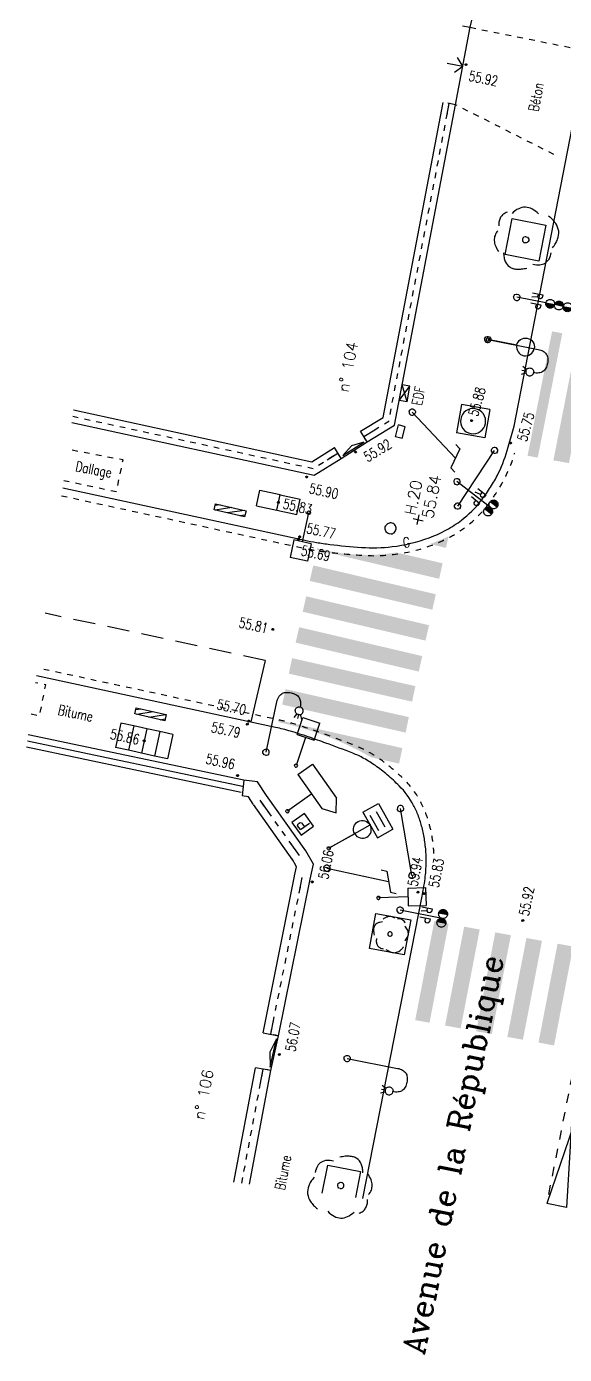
# Model space of a CAD drawing. Extents: x 661720 to 661930, y 6866381 to 6866956.
# Drawn here: x 661719.82 to 661736.82, y 6866380.57 to 6866422.51 of the extents above; entities that cross this region are included whole.
import ezdxf
from ezdxf.enums import TextEntityAlignment as Align

# ---------------------------------------------------------------- set-up
doc = ezdxf.new("R2010")
doc.units = 0
for name, pattern in [('CONTINU', [0]), ('JSI_MCT0', [1, 0.5, 0.5]), ('JSI_TCO', [1, 0.5, 0.5]), ('JSI_TIC', [0.2, 0.08, 0.01, -0.1, 0.01]), ('JSI_TIM2', [0.6, 0.3, 0.05, -0.2, 0.05])]:
    doc.linetypes.add(name, pattern=pattern)
doc.layers.get('0').update_dxf_attribs({"linetype": 'CONTINUOUS'})
for name, color, linetype in [('ALTI', 140, 'CONTINUOUS'), ('BORDURE', 7, 'CONTINU'), ('GENIE_CIVIL', 7, 'CONTINUOUS'), ('LIMITE', 7, 'CONTINUOUS'), ('MARQUAGE', 7, 'CONTINUOUS'), ('MOB', 6, 'CONTINUOUS'), ('NUMEROS', 1, 'CONTINUOUS'), ('OBJASS', 22, 'CONTINUOUS'), ('OBJDIVERS', 104, 'CONTINUOUS'), ('OBJEDF', 240, 'CONTINUOUS'), ('OBJEP', 220, 'CONTINUOUS'), ('OBJGAZ', 30, 'CONTINUOUS'), ('OBJSLT', 200, 'CONTINUOUS'), ('OBJTELECOM', 3, 'CONTINUOUS'), ('POINTS-POLYGO', 7, 'CONTINUOUS'), ('POLYGO', 240, 'CONTINUOUS'), ('SIGNAL', 6, 'CONTINUOUS'), ('TEXTE', 7, 'CONTINUOUS'), ('VEGETATION', 3, 'CONTINUOUS'), ('VOIRIE', 7, 'CONTINUOUS'), ('Z', 4, 'CONTINUOUS')]:
    doc.layers.add(name, color=color, linetype=linetype)
doc.styles.add('36-2', font='romans.shx', dxfattribs={"height": 0.36})
doc.styles.add('5-2', font='romand.shx', dxfattribs={"height": 0.35})
doc.styles.add('7-2', font='romanc.shx', dxfattribs={"height": 0.7})
doc.styles.add('ROMANS', font='romans.shx', dxfattribs={"width": 0.95, "oblique": 13.5, "height": 5})
doc.styles.get("Standard").update_dxf_attribs({"font": 'romans.shx'})
doc.linetypes.add('JSI_MUD', pattern='A,0.0001,[130,jsi_form.shx,S=0.5,R=0,X=0.875,Y=0],-0.75', length=0.7501)
doc.linetypes.add('JSI_MUG', pattern='A,0.0001,[130,jsi_form.shx,S=0.5,R=0,X=-0.125,Y=0],-0.75', length=0.7501)
doc.linetypes.add('JSI_MUR', pattern='A,1e-06,-0.5,[130,jsi_form.shx,S=0.7,R=315,X=0.05,Y=0],-0.5', length=1.000001)

# ---------------------------------------------------------------- blocks, each defined once
blk = doc.blocks.new('$B_040')
at = {"color": 0, "linetype": 'BYBLOCK', "flags": 128}
for points in [[(-0.5, -0.5), (0.5, 0.5), (0.5, -0.5)], [(-0.5, -0.5), (-0.5, 0.5), (0.5, -0.5)], [(-0.5, -0.5), (-0.4375, -0.5)], [(-0.375, -0.5), (-0.3125, -0.5)], [(-0.25, -0.5), (-0.1875, -0.5)], [(-0.125, -0.5), (-0.0625, -0.5)], [(0, -0.5), (0.0625, -0.5)], [(0.125, -0.5), (0.1875, -0.5)], [(0.25, -0.5), (0.3125, -0.5)], [(0.375, -0.5), (0.4375, -0.5)]]:
    blk.add_lwpolyline(points, dxfattribs=at)
blk = doc.blocks.new('$B_045')
at = {"color": 0, "linetype": 'BYBLOCK', "flags": 128}
blk.add_lwpolyline([(0, 0), (0, 1), (1, 1), (1, 0)], close=True, dxfattribs=at)
for points in [[(0.305, 0.851, 0.077685), (0.197, 0.836, 0.115926), (0.121, 0.792, 0.119307), (0.074, 0.717, 0.082378), (0.059, 0.613)], [(0.797, 0.772, 0.039633), (0.773, 0.844, 0.053426), (0.741, 0.901, 0.147584), (0.654, 0.97, 0.071882), (0.599, 0.983, 0.058066), (0.536, 0.98, 0.043501), (0.465, 0.963, 0.032041), (0.387, 0.931)], [(0.961, 0.454, 0.087593), (0.987, 0.533, 0.096392), (0.982, 0.613, 0.080457), (0.946, 0.692, 0.056881), (0.879, 0.772)], [(0.059, 0.533, 0.03619), (0.026, 0.456, 0.046233), (0.008, 0.384, 0.121403), (0.018, 0.255, 0.119181), (0.09, 0.146, 0.044648), (0.149, 0.099, 0.034835), (0.223, 0.057)], [(0.879, 0.136, 0.076898), (0.931, 0.181, 0.090424), (0.961, 0.235, 0.083207), (0.972, 0.3, 0.062964), (0.961, 0.374)], [(0.387, 0.057, 0.078382), (0.505, 0.002, 0.113914), (0.613, -0.003, 0.115194), (0.71, 0.042, 0.080222), (0.797, 0.136)]]:
    blk.add_lwpolyline(points, format="xyb", dxfattribs=at)
blk.add_lwpolyline([(0.438, 0.5, -1), (0.562, 0.5, -1)], format="xyb", close=True, dxfattribs=at)
blk = doc.blocks.new('$B_200')
at = {"color": 0, "linetype": 'BYBLOCK', "flags": 128}
for points in [[(0, -0.5, -0.414214), (-0.5, 0, -0.414214), (0, 0.5)], [(0, -0.5, 0.414214), (0.5, 0, 0.414214), (0, 0.5)]]:
    blk.add_lwpolyline(points, format="xyb", dxfattribs=at)
blk = doc.blocks.new('$B_220')
at = {"color": 0, "linetype": 'BYBLOCK', "flags": 128}
for points in [[(0.297, 0.272, 0.039633), (0.273, 0.344, 0.053426), (0.241, 0.401, 0.147584), (0.154, 0.47, 0.071882), (0.099, 0.483, 0.058066), (0.036, 0.48, 0.043501), (-0.035, 0.463, 0.032041), (-0.113, 0.431)], [(-0.195, 0.351, 0.077685), (-0.303, 0.336, 0.115926), (-0.379, 0.292, 0.119307), (-0.426, 0.217, 0.082378), (-0.441, 0.113)], [(0.461, -0.046, 0.087593), (0.487, 0.033, 0.096392), (0.482, 0.113, 0.080457), (0.446, 0.192, 0.056881), (0.379, 0.272)], [(-0.441, 0.033, 0.03619), (-0.474, -0.044, 0.046233), (-0.492, -0.116, 0.121403), (-0.482, -0.245, 0.119181), (-0.41, -0.354, 0.044648), (-0.351, -0.401, 0.034835), (-0.277, -0.443)], [(0.379, -0.364, 0.076898), (0.431, -0.319, 0.090424), (0.461, -0.265, 0.083207), (0.472, -0.2, 0.062964), (0.461, -0.126)], [(-0.113, -0.443, 0.078382), (0.005, -0.498, 0.113914), (0.113, -0.503, 0.115194), (0.21, -0.458, 0.080222), (0.297, -0.364)]]:
    blk.add_lwpolyline(points, format="xyb", dxfattribs=at)
blk = doc.blocks.new('$B_105')
at = {"color": 0, "linetype": 'BYBLOCK', "flags": 128}
for points in [[(-0.1875, 0.625), (-0.1875, 1)], [(-0.1875, 1), (0.1875, 1)], [(0.1875, 0.625), (0.1875, 1)], [(-0.1875, 0.625), (0.1875, 0.625)], [(0, 0.625), (0, 0)]]:
    blk.add_lwpolyline(points, dxfattribs=at)
blk = doc.blocks.new('$B_100')
at = {"color": 0, "linetype": 'BYBLOCK', "flags": 128}
for points in [[(0, 0.625, -0.4142136), (-0.1875, 0.8125, -0.4142136), (0, 1)], [(0, 0.625, 0.4142136), (0.1875, 0.8125, 0.4142136), (0, 1)]]:
    blk.add_lwpolyline(points, format="xyb", dxfattribs=at)
blk.add_lwpolyline([(0, 0.625), (0, 0)], dxfattribs=at)
blk = doc.blocks.new('$B_107')
at = {"color": 0, "linetype": 'BYBLOCK', "flags": 128}
for points in [[(-0.5, 0.625), (-0.5, 1)], [(-0.5, 1), (0.375, 1)], [(0.375, 0.625), (0.625, 0.8125), (0.375, 1)], [(-0.5, 0.625), (0.375, 0.625)], [(0, 0.625), (0, 0)]]:
    blk.add_lwpolyline(points, dxfattribs=at)
blk = doc.blocks.new('$Y_001')
at = {"color": 0, "linetype": 'BYBLOCK', "flags": 128}
for points in [[(-0.5, 0), (0.5, 0)], [(0, -0.5), (0, 0.5)]]:
    blk.add_lwpolyline(points, dxfattribs=at)
blk = doc.blocks.new('TCPOINT')
at = {"color": 0}
blk.add_point((0, 0), dxfattribs=at)
at = {"layer": 'NUMEROS', "style": '36-2'}
blk.add_attdef('MAT', (0.1, 0.1), '', height=0.36, dxfattribs=at)
at = {"layer": 'Z', "style": 'ROMANS'}
blk.add_attdef('ALT', text='', height=0.36, dxfattribs=at).set_placement((0.1, -0.1), align=Align.TOP_LEFT)
blk = doc.blocks.new('$B_136')
at = {"color": 0, "linetype": 'BYBLOCK', "flags": 128}
for points in [[(-0.156, 0.844), (-0.156, 0.938), (0.156, 1.062), (0.156, 1.156)], [(0, 0), (0, 1)]]:
    blk.add_lwpolyline(points, dxfattribs=at)
blk = doc.blocks.new('$B_001')
at = {"color": 0, "linetype": 'BYBLOCK', "flags": 128}
for points in [[(0, 0), (0, 1)], [(0, 1), (1, 1)], [(1, 0), (1, 1)], [(0, 0), (1, 0)]]:
    blk.add_lwpolyline(points, dxfattribs=at)
blk = doc.blocks.new('$B_124')
at = {"linetype": 'CONTINUOUS'}
for points in [[(-0.094, 0.812, -0.414214), (-0.187, 0.906, -0.414214), (-0.094, 1)], [(0.094, 0.812, -0.414214), (0, 0.906, -0.414214), (0.094, 1)]]:
    blk.add_hatch(color=0, dxfattribs=at).paths.add_polyline_path(points)
at = {"color": 0, "linetype": 'BYBLOCK', "flags": 128}
for points in [[(-0.094, 0.812, -0.414214), (-0.187, 0.906, -0.414214), (-0.094, 1)], [(0.094, 0.812, -0.414214), (0, 0.906, -0.414214), (0.094, 1)]]:
    blk.add_lwpolyline(points, format="xyb", close=True, dxfattribs=at)
for points in [[(-0.094, 1, -0.414214), (0, 0.906, -0.414214), (-0.094, 0.812)], [(0.094, 1, -0.414214), (0.188, 0.906, -0.414214), (0.094, 0.812)]]:
    blk.add_lwpolyline(points, format="xyb", dxfattribs=at)
for points in [[(0, 0.938), (0, 0)], [(-0.156, 0.438), (-0.156, 0.656), (-0.094, 0.656), (-0.062, 0.625), (-0.062, 0.594), (-0.094, 0.562), (-0.156, 0.562)], [(-0.094, 0.562), (-0.062, 0.438)], [(0.062, 0.438), (0.062, 0.656), (0.125, 0.656), (0.156, 0.625), (0.156, 0.594), (0.125, 0.562), (0.062, 0.562)]]:
    blk.add_lwpolyline(points, dxfattribs=at)
blk = doc.blocks.new('$B_123')
at = {"linetype": 'CONTINUOUS'}
for points in [[(0, 1), (0, 1.188, -0.414214), (0.094, 1.094, -0.414214)], [(0, 0.812, -0.414214), (-0.094, 0.906, -0.414214), (0, 1)], [(0, 0.625), (0, 0.812, -0.414214), (0.094, 0.719, -0.414214)]]:
    blk.add_hatch(color=0, dxfattribs=at).paths.add_polyline_path(points)
at = {"color": 0, "linetype": 'BYBLOCK', "flags": 128}
for points in [[(0, 1, -0.414214), (-0.094, 1.094, -0.414214), (0, 1.188)], [(0, 1, -0.414214), (0.094, 0.906, -0.414214), (0, 0.812)], [(0, 0.625, -0.414214), (-0.094, 0.719, -0.414214), (0, 0.812)]]:
    blk.add_lwpolyline(points, format="xyb", dxfattribs=at)
for points in [[(0, 1), (0, 1.188, -0.414214), (0.094, 1.094, -0.414214)], [(0, 0.812, -0.414214), (-0.094, 0.906, -0.414214), (0, 1)], [(0, 0.625), (0, 0.812, -0.414214), (0.094, 0.719, -0.414214)]]:
    blk.add_lwpolyline(points, format="xyb", close=True, dxfattribs=at)
for points in [[(0, 0.625), (0, 0)], [(-0.156, 0.312), (-0.156, 0.531), (-0.094, 0.531), (-0.062, 0.5), (-0.062, 0.469), (-0.094, 0.438), (-0.156, 0.438)], [(-0.094, 0.438), (-0.062, 0.312)], [(0.062, 0.312), (0.062, 0.531), (0.125, 0.531), (0.156, 0.5), (0.156, 0.469), (0.125, 0.438), (0.062, 0.438)]]:
    blk.add_lwpolyline(points, dxfattribs=at)
blk = doc.blocks.new('$B_130')
at = {"color": 0, "linetype": 'BYBLOCK', "flags": 128}
for points in [[(0, 0), (0, 0.812, -0.08), (0.012, 0.895, -0.117647), (0.047, 0.953, -0.117647), (0.105, 0.988, -0.08), (0.188, 1, -0.08), (0.27, 0.988, -0.117647), (0.328, 0.953, -0.117647), (0.363, 0.895, -0.08), (0.375, 0.812)], [(0.375, 0.688, -0.414214), (0.312, 0.75, -0.414214), (0.375, 0.812)], [(0.375, 0.688, 0.414214), (0.438, 0.75, 0.414214), (0.375, 0.812)]]:
    blk.add_lwpolyline(points, format="xyb", dxfattribs=at)
for points in [[(0.344, 0.688), (0.312, 0.625)], [(0.375, 0.688), (0.375, 0.625)], [(0.406, 0.688), (0.438, 0.625)]]:
    blk.add_lwpolyline(points, dxfattribs=at)
blk = doc.blocks.new('$B_030')
at = {"color": 0, "linetype": 'BYBLOCK', "flags": 128}
for points in [[(0, 0), (0, 1)], [(0, 1), (1, 1)], [(0, 1), (1, 0)], [(0, 0), (1, 1)], [(1, 0), (1, 1)], [(0, 0), (1, 0)]]:
    blk.add_lwpolyline(points, dxfattribs=at)
blk = doc.blocks.new('$B_020')
at = {"color": 0, "linetype": 'BYBLOCK', "flags": 128}
for points in [[(0, 0), (0, 1)], [(0, 1), (1, 1)], [(1, 0), (1, 1)], [(0, 0), (1, 0)]]:
    blk.add_lwpolyline(points, dxfattribs=at)
for points in [[(0.5, 0.0625, -0.4142136), (0.0625, 0.5, -0.4142136), (0.5, 0.9375)], [(0.5, 0.0625, 0.4142136), (0.9375, 0.5, 0.4142136), (0.5, 0.9375)]]:
    blk.add_lwpolyline(points, format="xyb", dxfattribs=at)
blk = doc.blocks.new('$B_043')
at = {"color": 0, "linetype": 'BYBLOCK', "flags": 128}
blk.add_lwpolyline([(0, 0.5), (1, 0.5)], dxfattribs=at)
blk = doc.blocks.new('$B_115')
at = {"color": 0, "linetype": 'BYBLOCK', "flags": 128}
for points in [[(-0.312, 1), (-0.312, 1.375), (0.312, 1.375)], [(-0.312, 1), (0.312, 1), (0.312, 1.375)], [(-0.188, 1.25), (0.188, 1.25)], [(0.031, 1), (-0.281, 1)], [(-0.188, 1.094), (0.188, 1.094)], [(0, 0), (0, 1)]]:
    blk.add_lwpolyline(points, dxfattribs=at)
blk = doc.blocks.new('$B_230')
blk.add_lwpolyline([(-0.498, -0.488), (0.498, -0.488), (0.498, 0.488), (-0.498, 0.488)], close=True)
at = {"color": 0, "linetype": 'BYBLOCK', "flags": 128}
for points in [[(-0.193, 0.309), (0.119, 0.315), (0.184, 0.222), (0.186, 0.066), (0.125, 0.002), (-0.187, -0.003)], [(-0.193, 0.309), (-0.181, -0.378)]]:
    blk.add_lwpolyline(points, dxfattribs=at)
blk = doc.blocks.new('$B_038')
at = {"color": 0, "linetype": 'BYBLOCK', "flags": 128}
blk.add_lwpolyline([(-0.5, 0.5), (0.5, 0.5), (0.5, -0.5), (-0.5, -0.5)], close=True, dxfattribs=at)
for points in [[(-0.344, 0.5), (-0.5, 0.188)], [(0.031, 0.5), (-0.469, -0.5)], [(0.438, 0.5), (-0.062, -0.5)], [(0.5, -0.188), (0.344, -0.5)]]:
    blk.add_lwpolyline(points, dxfattribs=at)
blk = doc.blocks.new('$B_027')
at = {"color": 0, "linetype": 'BYBLOCK', "flags": 128}
for points in [[(-0.5, -0.5), (0.5, -0.5), (0.5, -0.188)], [(-0.5, -0.5), (-0.5, -0.188)]]:
    blk.add_lwpolyline(points, dxfattribs=at)
blk.add_lwpolyline([(-0.406, -0.406), (0.406, -0.406), (0, -0.188)], close=True, dxfattribs=at)
blk = doc.blocks.new('$B_028')
at = {"color": 0, "linetype": 'BYBLOCK', "flags": 128}
for points in [[(0, 0.5), (0, -0.5), (0.094, -0.062)], [(-0.5, -0.5), (-0.5, 0)], [(0.5, 0), (0.5, -0.5)], [(-0.094, -0.062), (0, -0.5)], [(-0.5, -0.5), (0.5, -0.5)]]:
    blk.add_lwpolyline(points, dxfattribs=at)
blk = doc.blocks.new('$B_210')
at = {"linetype": 'CONTINUOUS'}
blk.add_hatch(color=0, dxfattribs=at).paths.add_polyline_path([(0, -0.5, -1), (0, 0.5, -1)])
at = {"color": 0, "linetype": 'BYBLOCK', "flags": 128}
blk.add_lwpolyline([(0, -0.5, -1), (0, 0.5, -1)], format="xyb", close=True, dxfattribs=at)

msp = doc.modelspace()

# ---------------------------------------------------------------- hatches: boundary and pattern name
at = {"layer": 'MARQUAGE', "linetype": 'CONTINUOUS', "ltscale": 2}
for points in [[(661735.977, 6866408.894), (661735.654, 6866408.951), (661736.428, 6866412.879), (661736.751, 6866412.822)], [(661736.963, 6866408.721), (661736.47, 6866408.807), (661737.244, 6866412.736), (661737.737, 6866412.649)], [(661732.566, 6866406.164, 0.026665), (661733.156, 6866406.408), (661733.076, 6866406.044)], [(661728.993, 6866405.977), (661729.005, 6866406.03, 0.105766), (661731.514, 6866405.898), (661732.968, 6866405.556), (661732.861, 6866405.067)], [(661728.77, 6866405.002), (661728.882, 6866405.489), (661732.754, 6866404.579), (661732.646, 6866404.091)], [(661728.548, 6866404.027), (661728.659, 6866404.514), (661732.539, 6866403.602), (661732.431, 6866403.114)], [(661728.325, 6866403.052), (661728.436, 6866403.539), (661732.324, 6866402.626), (661732.217, 6866402.137)], [(661732.109, 6866401.678), (661732.006, 6866401.188), (661728.109, 6866402.072), (661728.212, 6866402.561)], [(661731.903, 6866400.699), (661731.8, 6866400.21), (661727.901, 6866401.094), (661728.005, 6866401.583)], [(661731.697, 6866399.72), (661731.594, 6866399.231), (661730.715, 6866399.43, 0.077364), (661727.784, 6866400.539), (661727.798, 6866400.604)], [(661732.555, 6866391.049), (661732.103, 6866391.131), (661732.707, 6866394.254), (661733.159, 6866394.172)], [(661733.539, 6866390.87), (661733.047, 6866390.959), (661733.65, 6866394.082), (661734.142, 6866393.993)], [(661734.523, 6866390.691), (661734.031, 6866390.78), (661734.634, 6866393.903), (661735.126, 6866393.813)], [(661735.507, 6866390.511), (661735.015, 6866390.601), (661735.618, 6866393.724), (661736.11, 6866393.634)], [(661736.491, 6866390.332), (661735.999, 6866390.422), (661736.602, 6866393.545), (661737.094, 6866393.455)]]:
    msp.add_hatch(color=256, dxfattribs=at).paths.add_polyline_path(points)

# ---------------------------------------------------------------- linework, layer by layer
at = {"layer": 'BORDURE', "linetype": 'JSI_TCO', "ltscale": 2, "elevation": 57.333, "flags": 128}
msp.add_lwpolyline([(661735.008, 6866409.114), (661735.226, 6866409.889), (661742.281, 6866446.114)], dxfattribs=at)
at = {"layer": 'BORDURE', "elevation": 57.333}
msp.add_lwpolyline([(661734.946, 6866415.309), (661735.168, 6866416.441), (661736.236, 6866416.231), (661736.014, 6866415.099)], close=True, dxfattribs=at)
at = {"layer": 'BORDURE', "linetype": 'JSI_TCO', "ltscale": 2, "elevation": 57.333, "flags": 128}
for points in [[(661720.964, 6866407.938), (661728.612, 6866406.284, 0.012579), (661728.979, 6866406.215, 0.009668), (661729.401, 6866406.154, 0.013708), (661730.41, 6866406.06, 0.046118), (661731.374, 6866406.082, 0.060741), (661732.547, 6866406.365, 0.035436), (661733.093, 6866406.613, 0.039069), (661733.571, 6866406.923, 0.063041), (661734.171, 6866407.517, 0.022326), (661734.455, 6866407.915, 0.024282), (661734.692, 6866408.32, 0.050897), (661735.008, 6866409.114)], [(661732.447, 6866396.375, 0.021903), (661732.4, 6866396.81, 0.024979), (661732.319, 6866397.211, 0.028144), (661732.203, 6866397.579, 0.031105), (661732.052, 6866397.913, 0.075348), (661731.598, 6866398.528, 0.019571), (661731.22, 6866398.878, 0.023349), (661730.847, 6866399.167, 0.027361), (661730.484, 6866399.394, 0.032209), (661730.127, 6866399.561, 0.005979), (661729.281, 6866399.879, 0.004078), (661728.758, 6866400.064, 0.010842), (661728.163, 6866400.254, 0.017934), (661727.693, 6866400.376), (661720.135, 6866402.001)], [(661730.45, 6866385.5), (661732.326, 6866395.049, 0.008482), (661732.368, 6866395.287, 0.004842), (661732.415, 6866395.602, 0.016309), (661732.44, 6866395.849, 0.027658), (661732.447, 6866396.375)]]:
    msp.add_lwpolyline(points, format="xyb", dxfattribs=at)
at = {"layer": 'BORDURE', "elevation": 57.333}
msp.add_lwpolyline([(661729.166, 6866385.662), (661729.341, 6866386.556), (661730.376, 6866386.353), (661730.214, 6866385.53)], dxfattribs=at)
at = {"layer": 'GENIE_CIVIL', "linetype": 'JSI_TCO', "ltscale": 2, "elevation": 57.333, "flags": 128}
for points in [[(661727.404, 6866398.224), (661727.12, 6866398.655), (661726.691, 6866398.706)], [(661726.986, 6866397.949), (661726.83, 6866398.186), (661726.632, 6866398.21)], [(661728.293, 6866395.69), (661728.355, 6866395.972), (661728.211, 6866396.227)], [(661728.781, 6866395.583), (661728.884, 6866396.051), (661728.647, 6866396.473)]]:
    msp.add_lwpolyline(points, dxfattribs=at)
at = {"layer": 'LIMITE', "linetype": 'JSI_TCO', "ltscale": 2}
msp.add_line((661726.608, 6866398.315, 113.302), (661719.821, 6866399.747, 113.237), dxfattribs=at)
at = {"layer": 'LIMITE', "linetype": 'JSI_MUG', "ltscale": 0.4}
msp.add_line((661726.649, 6866398.511, 113.302), (661726.258, 6866398.593, 113.298), dxfattribs=at)
at = {"layer": 'LIMITE', "linetype": 'JSI_MUD', "ltscale": 0.5}
for p, q in [((661727.489, 6866397.672, 113.33), (661727.2, 6866398.079, 113.317)), ((661728.437, 6866395.142, 113.384), (661728.536, 6866395.632, 113.384)), ((661727.207, 6866389.091, 113.409), (661727.3, 6866389.582, 113.406))]:
    msp.add_line(p, q, dxfattribs=at)
at = {"layer": 'LIMITE', "linetype": 'JSI_MUG', "ltscale": 0.5}
for p, q in [((661728.443, 6866396.328, 113.373), (661728.153, 6866396.736, 113.36)), ((661727.539, 6866390.685, 113.387), (661727.638, 6866391.175, 113.386))]:
    msp.add_line(p, q, dxfattribs=at)
at = {"layer": 'LIMITE', "linetype": 'JSI_TCO', "ltscale": 2, "elevation": 57.333, "flags": 128}
for points in [[(661733.84, 6866422.482), (661734.308, 6866424.374)], [(661730.377, 6866409.732), (661731.086, 6866410.164), (661732.983, 6866420.112)], [(661730.586, 6866409.39), (661731.446, 6866409.915), (661733.376, 6866420.037)], [(661721.307, 6866410.398), (661728.841, 6866408.765), (661729.554, 6866409.209)], [(661721.251, 6866410.001), (661728.915, 6866408.339), (661729.766, 6866408.87)], [(661726.691, 6866398.706), (661719.876, 6866400.144)], [(661728.239, 6866396.183), (661726.996, 6866397.935)], [(661728.647, 6866396.473), (661727.404, 6866398.224)], [(661727.294, 6866390.734), (661728.291, 6866395.681)], [(661727.784, 6866390.636), (661728.781, 6866395.583)], [(661726.374, 6866386.013), (661727.054, 6866389.629)], [(661726.871, 6866385.95), (661727.546, 6866389.536)]]:
    msp.add_lwpolyline(points, dxfattribs=at)
at = {"layer": 'LIMITE', "linetype": 'JSI_TIC', "ltscale": 2, "elevation": 57.333, "flags": 128}
for points in [[(661730.481, 6866409.561), (661731.266, 6866410.04), (661733.179, 6866420.075)], [(661721.279, 6866410.2), (661728.878, 6866408.552), (661729.66, 6866409.039)], [(661728.443, 6866396.328), (661727.2, 6866398.079)], [(661727.539, 6866390.685), (661728.536, 6866395.632)], [(661726.622, 6866385.981), (661727.3, 6866389.582)]]:
    msp.add_lwpolyline(points, dxfattribs=at)
at = {"layer": 'LIMITE', "linetype": 'JSI_MUD', "ltscale": 0.4, "elevation": 57.333, "flags": 128}
for points in [[(661733.105, 6866419.682), (661733.179, 6866420.075)], [(661729.32, 6866408.828), (661729.66, 6866409.039)]]:
    msp.add_lwpolyline(points, dxfattribs=at)
at = {"layer": 'LIMITE', "elevation": 57.333, "flags": 128}
for points in [[(661730.586, 6866409.39), (661730.377, 6866409.732)], [(661729.766, 6866408.87), (661729.554, 6866409.209)], [(661726.691, 6866398.706), (661726.632, 6866398.21)], [(661727.294, 6866390.734), (661727.784, 6866390.636)], [(661727.546, 6866389.536), (661727.054, 6866389.629)]]:
    msp.add_lwpolyline(points, dxfattribs=at)
at = {"layer": 'LIMITE', "linetype": 'JSI_MUG', "ltscale": 0.4, "elevation": 57.333, "flags": 128}
msp.add_lwpolyline([(661730.481, 6866409.561), (661730.823, 6866409.769)], dxfattribs=at)
at = {"layer": 'LIMITE', "linetype": 'JSI_MUR', "ltscale": 0.4, "elevation": 57.333, "flags": 128}
msp.add_lwpolyline([(661726.649, 6866398.511), (661719.848, 6866399.945)], dxfattribs=at)
at = {"layer": 'MARQUAGE', "linetype": 'JSI_TIM2', "ltscale": 2, "elevation": 57.333, "flags": 128}
msp.add_lwpolyline([(661727.365, 6866402.483), (661727.365, 6866402.483), (661720.411, 6866403.979)], dxfattribs=at)
at = {"layer": 'MARQUAGE', "linetype": 'JSI_MCT0', "elevation": 57.333, "flags": 128}
msp.add_lwpolyline([(661727.365, 6866402.483), (661726.913, 6866400.549)], dxfattribs=at)
at = {"layer": 'VOIRIE', "linetype": 'JSI_TIC', "ltscale": 2, "elevation": 57.333, "flags": 128}
for points in [[(661733.84, 6866422.482), (661737.313, 6866421.782)], [(661736.484, 6866418.467), (661733.376, 6866420.037)], [(661720.996, 6866408.172), (661722.665, 6866407.821), (661722.87, 6866408.82), (661721.132, 6866409.149)], [(661719.967, 6866400.798), (661720.234, 6866400.743), (661720.428, 6866401.719), (661720.105, 6866401.787)]]:
    msp.add_lwpolyline(points, dxfattribs=at)
for points in [[(661720.929, 6866407.69), (661728.559, 6866406.039, 0.012486), (661728.935, 6866405.968, 0.009653), (661729.366, 6866405.907, 0.013776), (661730.393, 6866405.811, 0.046103), (661731.403, 6866405.833, 0.060678), (661732.635, 6866406.131, 0.035565), (661733.214, 6866406.394, 0.038976), (661733.723, 6866406.725, 0.062979), (661734.368, 6866407.362, 0.022342), (661734.666, 6866407.779, 0.024207), (661734.914, 6866408.205, 0.050775), (661735.248, 6866409.046)], [(661732.696, 6866396.391, 0.022148), (661732.647, 6866396.852, 0.025101), (661732.56, 6866397.279, 0.028077), (661732.435, 6866397.672, 0.030786), (661732.273, 6866398.031, 0.075461), (661731.775, 6866398.706, 0.019683), (661731.38, 6866399.07, 0.023312), (661730.99, 6866399.372, 0.027486), (661730.602, 6866399.614, 0.032004), (661730.217, 6866399.794, 0.006042), (661729.366, 6866400.114, 0.004046), (661728.839, 6866400.3, 0.010919), (661728.23, 6866400.495, 0.017832), (661727.746, 6866400.62), (661720.17, 6866402.249)]]:
    msp.add_lwpolyline(points, format="xyb", dxfattribs=at)

# ---------------------------------------------------------------- block references
at = {"layer": 'ALTI', "linetype": 'CONTINUOUS', "yscale": 0.0600000000834948}
for p, xscale, rotation in [((661733.709, 6866421.303, 57.333), 0.0599999999696612, 348.6118158998227), ((661733.886, 6866410.062, 57.333), 0.0600000003738053, 74.2538605429206), ((661735.119, 6866409.353, 57.333), 0.0600000003738053, 74.2538605429206), ((661730.216, 6866409.069, 57.333), 0.0600000000158801, 31.37006471376148), ((661728.674, 6866408.281, 57.333), 0.0600000000518928, 347.7670299820644), ((661727.779, 6866407.48, 57.333), 0.0600000000252671, 347.7914444210537), ((661728.418, 6866406.316, 57.333), 0.0600000000252671, 347.7914444210537), ((661728.451, 6866406.395, 57.333), 0.0600000000252671, 347.7914444210537), ((661727.605, 6866403.468, 57.333), 0.0600000000339797, 167.8646042273969), ((661726.796, 6866400.477, 57.333), 0.0600000001338948, 167.8672486616519), ((661726.841, 6866400.573, 57.333), 0.0600000001338948, 167.8672486616519), ((661723.537, 6866399.95, 57.333), 0.0599999999400252, 168.087074937852), ((661726.49, 6866398.856, 57.333), 0.0599999999400252, 168.087074937852), ((661728.846, 6866395.495, 57.333), 0.0600000003720185, 78.60783647821634), ((661732.192, 6866395.17, 57.333), 0.0600000003886391, 79.9512131933735), ((661732.381, 6866395.13, 57.333), 0.0599999999025675, 79.89849742153885), ((661735.502, 6866394.276, 57.333), 0.060000000076772, 78.88612442676695), ((661727.809, 6866390.047, 57.333), 0.0600000000720266, 79.34321821765779)]:
    msp.add_blockref('$B_210', p, dxfattribs=dict(at, xscale=xscale, rotation=rotation))
at = {"layer": 'LIMITE', "linetype": 'CONTINUOUS', "yscale": 0.5000000000742785}
for name, p, xscale, rotation in [('$B_028', (661733.362, 6866421.306, 57.333), 2.488109278507854, 79.25592960977613), ('$B_027', (661730.041, 6866409.341, 57.333), 0.9713728017211178, 32.41721637740726), ('$B_027', (661727.421, 6866390.139, 57.333), 1.12507693955001, 77.74361290720857)]:
    msp.add_blockref(name, p, dxfattribs=dict(at, xscale=xscale, rotation=rotation))
at = {"layer": 'MARQUAGE', "linetype": 'CONTINUOUS', "xscale": 4.711886268050716, "yscale": 0.6419141687623565, "rotation": 258.8117747870501}
msp.add_blockref('$B_040', (661737.031, 6866387.587, 57.333), dxfattribs=at)
at = {"layer": 'MOB', "linetype": 'CONTINUOUS'}
for name, p, xscale, yscale, rotation in [('$B_200', (661734.613, 6866409.119, 57.333), 0.2000000003172093, 0.1999999996568045, 56.41375090750139), ('$B_043', (661734.325, 6866406.777, 57.333), 2.111215730023808, 2.111199999569898, 56.41375043825088), ('$B_200', (661733.445, 6866407.36, 57.333), 0.2000000003172093, 0.1999999996568045, 56.41375090750139), ('$B_038', (661726.252, 6866407.229, 57.333), 0.9908638503100172, 0.1999999996568045, 346.8923153349195), ('$B_038', (661723.74, 6866400.79, 57.333), 0.9750378505534408, 0.1999999996568045, 166.9308815765667), ('$B_115', (661729.374, 6866396.557, 57.333), 1.50000000021547, 1.500000000222835, 299.3680947218467), ('$B_200', (661731.636, 6866397.811, 57.333), 0.1999999997935809, 0.1999999996568045, 99.79869362071581), ('$B_230', (661728.551, 6866397.314, 57.333), 0.5000000000462229, 0.5000000000742785, 125.3627454172904), ('$B_043', (661733.056, 6866395.882, 57.333), 2.142287492780635, 2.142299999723421, 99.79869352701817), ('$B_200', (661729.374, 6866396.557, 57.333), 0.099999999994511, 0.0999999998284023, 299.3680947741703), ('$B_200', (661732, 6866395.7, 57.333), 0.1999999997935809, 0.1999999996568045, 99.79869362071581)]:
    msp.add_blockref(name, p, dxfattribs=dict(at, xscale=xscale, yscale=yscale, rotation=rotation))
at = {"layer": 'OBJASS', "linetype": 'CONTINUOUS', "xscale": 0.908568214311162, "yscale": 0.9086000000928893, "rotation": 170.131286847054}
msp.add_blockref('$B_020', (661734.457, 6866410.413, 57.333), dxfattribs=at)
at = {"layer": 'OBJDIVERS', "linetype": 'CONTINUOUS'}
for p, xscale, yscale, rotation in [((661731.69, 6866409.496, 57.333), 0.3854911280965025, 0.2167000001257096, 75.19072943009552), ((661727.091, 6866407.373, 57.333), 0.6499656683622727, 0.5000000000742785, 347.7923870063625), ((661727.726, 6866407.235, 57.333), 0.6499656683622727, 0.5000000000742785, 347.7923870063625)]:
    msp.add_blockref('$B_001', p, dxfattribs=dict(at, xscale=xscale, yscale=yscale, rotation=rotation))
at = {"layer": 'OBJEDF', "linetype": 'CONTINUOUS', "xscale": 0.4999758592852125, "yscale": 0.2499999995714944, "rotation": 79.20694334411372}
msp.add_blockref('$B_030', (661731.844, 6866410.654, 57.333), dxfattribs=at)
at = {"layer": 'OBJEP', "linetype": 'CONTINUOUS'}
for name, p, xscale, yscale, rotation in [('$B_130', (661734.394, 6866412.622, 57.333), 2.000000000096026, 2.000000000297114, 258.9803346249329), ('$B_200', (661734.394, 6866412.622, 57.333), 0.1999999999181876, 0.1999999996568045, 258.9803346198331), ('$B_130', (661727.391, 6866399.591, 57.333), 1.999999999878832, 2.000000000297114, 347.867248833545), ('$B_200', (661727.391, 6866399.591, 57.333), 0.2000000000775619, 0.1999999996568045, 347.8672487299081), ('$B_130', (661729.951, 6866389.921, 57.333), 2.000000000054795, 2.000000000297114, 258.8861244228701), ('$B_200', (661729.951, 6866389.921, 57.333), 0.1999999996242287, 0.1999999996568045, 258.886124425206)]:
    msp.add_blockref(name, p, dxfattribs=dict(at, xscale=xscale, yscale=yscale, rotation=rotation))
at = {"layer": 'OBJGAZ', "linetype": 'CONTINUOUS', "xscale": 0.3499999999102379, "yscale": 0.3500000003311864, "rotation": 6.862447188160679}
msp.add_blockref('$B_200', (661731.326, 6866406.656, 57.333), dxfattribs=at)
at = {"layer": 'OBJSLT', "linetype": 'CONTINUOUS'}
for name, p, xscale, yscale, rotation in [('$B_200', (661735.311, 6866413.957, 57.333), 0.1999999999181876, 0.1999999996568045, 258.9803346198331), ('$B_123', (661735.311, 6866413.957, 57.333), 1.50000000032281, 1.500000000222835, 258.9803346222681), ('$B_124', (661733.419, 6866408.137, 57.333), 1.500000000079322, 1.500000000222835, 232.2097905266733), ('$B_200', (661733.419, 6866408.137, 57.333), 0.1999999997842703, 0.1999999996568045, 232.2097904651484), ('$B_200', (661731.624, 6866394.606, 57.333), 0.1999999996242287, 0.1999999996568045, 258.886124425206), ('$B_124', (661731.624, 6866394.606, 57.333), 1.500000000046706, 1.500000000222835, 258.8861244217792)]:
    msp.add_blockref(name, p, dxfattribs=dict(at, xscale=xscale, yscale=yscale, rotation=rotation))
at = {"layer": 'OBJTELECOM', "linetype": 'CONTINUOUS'}
for name, p, xscale, yscale, rotation in [('$B_136', (661732.01, 6866410.333, 57.333), 1.999999999884229, 2.000000000297114, 223.0489081509656), ('$B_200', (661732.01, 6866410.333, 57.333), 0.2000000003088459, 0.1999999996568045, 259.2046695643406), ('$B_001', (661723.212, 6866400.422, 57.333), 0.4208541078918686, 0.7890999999347309, 167.5468679498795), ('$B_001', (661723.623, 6866400.332, 57.333), 0.420735546459896, 0.7890999999347309, 167.5573649046719), ('$B_001', (661724.033, 6866400.241, 57.333), 0.4208541077781922, 0.7890999999347309, 167.5468679464618), ('$B_001', (661724.444, 6866400.15, 57.333), 0.4208333755283453, 0.7890999999347309, 167.5601867194839), ('$B_136', (661729.31, 6866395.933, 57.333), 1.999999999932324, 2.000000000297114, 257.5903008246324), ('$B_200', (661729.31, 6866395.933, 57.333), 0.1999999996143965, 0.1999999996568045, 257.5903008212406)]:
    msp.add_blockref(name, p, dxfattribs=dict(at, xscale=xscale, yscale=yscale, rotation=rotation))
at = {"layer": 'POINTS-POLYGO', "rotation": 78.86359613806061}
msp.add_blockref('TCPOINT', (661732.195, 6866406.933, 57.333), dxfattribs=at).add_auto_attribs({'MAT': 'H.20', 'ALT': '55.84'})
at = {"layer": 'POLYGO', "linetype": 'CONTINUOUS', "xscale": 0.3200000000209822, "yscale": 0.3199999998237941, "zscale": 0.3200000000000003, "rotation": 348.0799646896258}
msp.add_blockref('$Y_001', (661732.195, 6866406.933, 113.17), dxfattribs=at)
at = {"layer": 'SIGNAL', "linetype": 'CONTINUOUS'}
for name, p, xscale, yscale, rotation in [('$B_200', (661734.394, 6866412.622, 57.333), 0.0999999999813461, 0.0999999998284023, 258.9803345543618), ('$B_100', (661734.394, 6866412.622, 57.333), 1.50000000032281, 1.500000000222835, 258.9803346222681), ('$B_105', (661728.741, 6866407.151, 57.333), 1.499999999927051, 1.500000000222835, 167.7914445244214), ('$B_200', (661728.741, 6866407.151, 57.333), 0.0999999999764626, 0.0999999998284023, 167.7914445949005), ('$B_105', (661728.341, 6866399.171, 57.333), 1.499999999914963, 1.500000000222835, 341.4713412273441), ('$B_107', (661728.067, 6866397.731, 57.333), 1.500000000138669, 1.500000000222835, 305.3627454172904), ('$B_200', (661728.341, 6866399.171, 57.333), 0.1000000000337915, 0.0999999998284023, 341.4713411598842), ('$B_200', (661728.067, 6866397.731, 57.333), 0.0999999996919705, 0.0999999998284023, 305.362745529942), ('$B_100', (661729.374, 6866396.557, 57.333), 1.50000000021547, 1.500000000222835, 299.3680947218467), ('$B_200', (661729.374, 6866396.557, 57.333), 0.099999999994511, 0.0999999998284023, 299.3680947741703), ('$B_200', (661730.939, 6866394.992, 57.333), 0.0999999998233344, 0.0999999998284023, 258.886124392481), ('$B_105', (661730.939, 6866394.992, 57.333), 1.499999999951634, 1.500000000222835, 271.6669985406975)]:
    msp.add_blockref(name, p, dxfattribs=dict(at, xscale=xscale, yscale=yscale, rotation=rotation))
at = {"layer": 'VEGETATION', "linetype": 'CONTINUOUS'}
for name, p, xscale, yscale, rotation in [('$B_220', (661735.591, 6866415.77, 57.333), 2.000000000025889, 2.000000000297114, 167.7369252206641), ('$B_200', (661735.591, 6866415.77, 57.333), 0.1999999999318689, 0.1999999996568045, 167.7369252981706), ('$B_045', (661731.758, 6866393.191, 57.333), 1.123281086448213, 1.123300000185229, 79.39752105146758), ('$B_220', (661729.752, 6866385.911, 57.333), 2.000000000029156, 2.000000000297114, 347.4066018286365), ('$B_200', (661729.752, 6866385.911, 57.333), 0.1999999999777755, 0.1999999996568045, 347.4066017996894)]:
    msp.add_blockref(name, p, dxfattribs=dict(at, xscale=xscale, yscale=yscale, rotation=rotation))

# ---------------------------------------------------------------- texts
at = {"layer": 'ALTI', "linetype": 'CONTINUOUS', "width": 0.75}
for s, rotation, p in [('55.92', 348.6118, (661733.835, 6866421.114, 57.333)), ('55.75', 74.2539, (661735.317, 6866409.464, 57.333)), ('55.92', 31.3701, (661730.435, 6866409.016, 57.333)), ('55.90', 347.767, (661728.796, 6866408.09, 57.333)), ('55.69', 347.7914, (661728.541, 6866406.126, 57.333)), ('56.06', 78.6078, (661729.035, 6866395.62, 57.333)), ('56.07', 79.3432, (661727.996, 6866390.175, 57.333))]:
    msp.add_text(s, height=0.32, rotation=rotation, dxfattribs=at).set_placement(p, align=Align.TOP_LEFT)
for s, rotation, p in [('55.88', 74.2539, (661733.93, 6866410.216, 57.333)), ('55.83', 347.7914, (661727.935, 6866407.446, 57.333)), ('55.92', 78.8861, (661735.533, 6866394.433, 57.333))]:
    msp.add_text(s, height=0.32, rotation=rotation, dxfattribs=at).set_placement(p, align=Align.MIDDLE_LEFT)
msp.add_text('55.77', height=0.32, rotation=347.7914, dxfattribs=at).set_placement((661728.641, 6866406.518, 57.333))
for s, rotation, p in [('55.81', 347.8646, (661727.449, 6866403.501, 57.333)), ('55.86', 348.0871, (661723.381, 6866399.983, 57.333))]:
    msp.add_text(s, height=0.32, rotation=rotation, dxfattribs=at).set_placement(p, align=Align.MIDDLE_RIGHT)
for s, rotation, p in [('55.70', 347.8672, (661726.718, 6866400.763, 57.333)), ('55.96', 348.0871, (661726.367, 6866399.045, 57.333)), ('55.83', 79.0423, (661733.016, 6866396.204, 57.333))]:
    msp.add_text(s, height=0.32, rotation=rotation, dxfattribs=at).set_placement(p, align=Align.RIGHT)
for s, rotation, p in [('55.79', 347.8672, (661726.606, 6866400.354, 57.333)), ('55.94', 79.0423, (661732.033, 6866396.302, 57.333))]:
    msp.add_text(s, height=0.32, rotation=rotation, dxfattribs=at).set_placement(p, align=Align.TOP_RIGHT)
at = {"layer": 'OBJEDF', "linetype": 'CONTINUOUS', "width": 0.75}
msp.add_text('EDF', height=0.32, rotation=79.2047, dxfattribs=at).set_placement((661732.048, 6866410.87, 57.333), align=Align.TOP_CENTER)
at = {"layer": 'OBJGAZ', "linetype": 'CONTINUOUS', "width": 0.75}
msp.add_text('G', height=0.32, rotation=6.8624, dxfattribs=at).set_placement((661731.698, 6866406.364, 57.333), align=Align.TOP_LEFT)
at = {"layer": 'TEXTE', "linetype": 'CONTINUOUS', "width": 0.75}
for s, rotation, p in [('Béton', 78.9803, (661735.924, 6866420.28, 57.333)), ('Dallage', 349.2906, (661721.946, 6866408.52, 57.333)), ('Bitume', 347.8672, (661721.372, 6866400.822, 57.333)), ('Bitume', 79.0152, (661727.925, 6866386.316, 57.333))]:
    msp.add_text(s, height=0.32, rotation=rotation, dxfattribs=at).set_placement(p, align=Align.MIDDLE_CENTER)
at = {"layer": 'TEXTE'}
for s, height, rotation, style, p in [('n° 104', 0.35, 78.917, '5-2', (661729.987, 6866410.935, 57.333)), ('Avenue de la République', 0.7, 78.645, '7-2', (661732.375, 6866380.545, 57.333)), ('n° 106', 0.35, 78.917, '5-2', (661725.427, 6866387.959, 57.333))]:
    msp.add_text(s, height=height, rotation=rotation, dxfattribs=dict(at, style=style)).set_placement(p)

doc.saveas('drawing.dxf')
